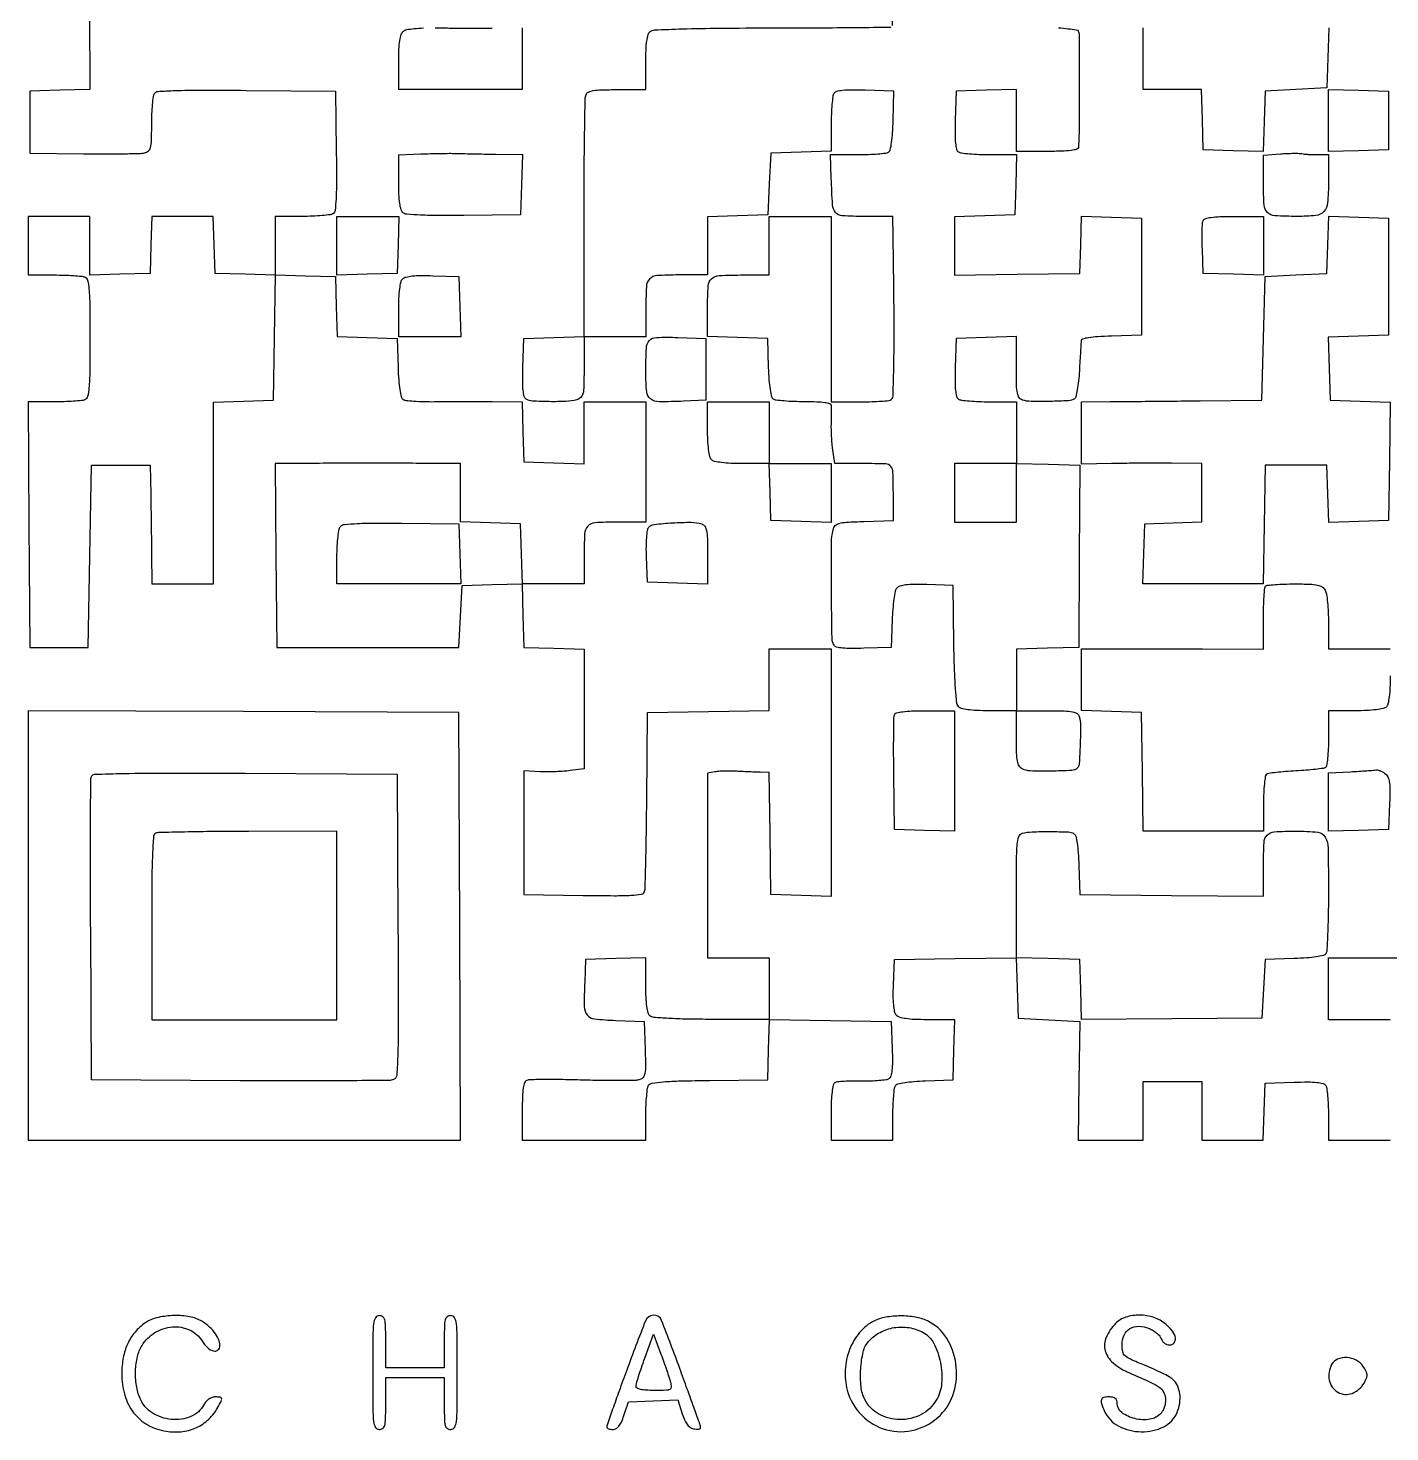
# Model space of a CAD drawing. Extents: x 156 to 936, y 100 to 969.
# Drawn here: x 156 to 574.9, y 100.2 to 531.9 of the extents above; entities that cross this region are included whole.
import ezdxf

# ---------------------------------------------------------------- set-up
doc = ezdxf.new("R2010")
doc.units = 0

msp = doc.modelspace()

# ---------------------------------------------------------------- linework, layer by layer
for points in [[(174.759768, 560.287655), (175.019536, 513.07531), (165.759768, 512.787655), (156.5, 512.5), (156.5, 503), (156.5, 493.5), (173, 493.288608, 0.002859), (179.484347, 493.242621, 0.00393), (185.314062, 493.280443, 0.00254), (190.206039, 493.375499, 0.046499), (191.75, 493.55766, 0.117177), (192.998737, 494.151136, 0.161236), (193.66874, 495.187004, 0.057835), (193.951617, 497.210958, 0.005366), (194.015313, 502.269052, -0.009009), (194.079825, 505.513949, -0.012036), (194.262256, 508.454164, -0.00932), (194.517382, 510.882536, -0.111018), (194.834466, 511.766401, -0.238479), (195.964071, 512.438935, -0.008349), (201.206078, 512.712289, -0.009301), (209.183108, 512.846326, -0.001978), (223.069153, 512.766401), (250.5, 512.5), (250.773242, 494.073381, -0.003139), (250.85189, 484.874845, -0.013555), (250.716146, 479.410177, -0.01557), (250.421641, 475.873481, -0.226527), (249.773242, 474.838694, -0.110913), (248.885205, 474.51997, -0.009356), (246.450577, 474.263497, -0.012063), (243.502688, 474.080135, -0.009035), (240.25, 474.015313), (232, 474), (232, 464.962474), (232, 455.924948), (222.75, 456.212474), (213.5, 456.5), (213.211067, 465.25), (212.922134, 474), (203.5, 474), (194.077866, 474), (193.788933, 465.25), (193.5, 456.5), (184.25, 456.212474), (175, 455.924948), (175, 464.962474), (175, 474), (165.5, 474), (156, 474), (156, 465), (156, 456), (163.918213, 456, -0.00705), (167.066073, 455.955615, -0.008902), (169.9751, 455.821697, -0.007317), (172.400281, 455.631074, -0.06844), (173.418213, 455.393011, -0.248646), (174.287914, 454.395349, -0.036527), (174.720076, 451.657417, -0.018394), (174.948864, 446.766599, -0.00249), (175, 436.5, -0.00249), (174.948864, 426.233401, -0.018394), (174.720076, 421.342583, -0.036527), (174.287914, 418.604651, -0.248646), (173.418213, 417.606989, -0.068473), (172.39994, 417.368917, -0.007304), (169.971568, 417.178303, -0.008893), (167.058655, 417.044385, -0.007039), (163.906187, 417), (155.97595, 417), (156.237975, 379.25), (156.5, 341.5), (165.5, 341.5), (174.5, 341.5), (175, 369.5), (175.5, 397.5), (184.5, 397.5), (193.5, 397.5), (193.698134, 388.5, -0.00132), (193.777843, 384.385751, -0.000758), (193.853302, 379.426562, -0.000758), (193.91401, 374.443617, -0.001265), (193.948134, 370.25), (194, 361), (203.5, 361), (213, 361), (213, 388.962474), (213, 416.924948), (222.25, 417.212474), (231.5, 417.5), (231.771723, 436.787238), (232.043446, 456.074477), (241.271723, 455.787238), (250.5, 455.5), (250.787036, 446.287036), (251.074071, 437.074071), (260.287036, 436.787036), (269.5, 436.5), (269.792098, 427.532999, 0.009858), (269.991754, 423.71747, 0.020103), (270.327592, 420.736728, 0.019888), (270.755925, 418.535291, 0.190822), (271.292098, 417.766591, 0.119292), (272.152746, 417.455183, 0.008999), (274.642054, 417.226232, 0.012014), (277.656184, 417.076334, 0.008841), (281, 417.049645, -0.001414), (284.918146, 417.076573, -0.000779), (289.709289, 417.08848, -0.000777), (294.568067, 417.085431, -0.001247), (298.712474, 417.066053), (307.924948, 417), (308.212474, 407.75), (308.5, 398.5), (317.75, 398.212474), (327, 397.924948), (327, 407.462474), (327, 417), (336.5, 417), (346, 417), (346, 398.5), (346, 380), (337.106989, 380, 0.014768), (330.349521, 379.800362, 0.195511), (328.14255, 378.747254, 0.175208), (327.170753, 376.400012, 0.01141), (327, 368.918213), (327, 361), (317.537526, 361), (308.075052, 361), (307.787526, 370.25), (307.5, 379.5), (298.25, 379.787526), (289, 380.075052), (289, 389.037526), (289, 398), (280, 398.057692, 0.00094), (270.821207, 398.09927, 0.000662), (260.49967, 398.112942, 0.000662), (250.174527, 398.099268, 0.000938), (240.984427, 398.057692), (231.968853, 398), (232.234427, 369.75), (232.5, 341.5), (260.5, 341.5), (288.5, 341.5), (289, 351), (289.5, 360.5), (298.713341, 360.787041), (307.926682, 361.074081), (308.213341, 351.287041), (308.5, 341.5), (317.75, 341.212474), (327, 340.924948), (327, 322.523747), (327, 304.122546), (322.75, 303.580389, -0.015323), (320.764054, 303.388676, -0.007989), (318.279688, 303.265313, -0.007936), (315.723918, 303.219903, -0.01201), (313.5, 303.269116), (308.5, 303.5), (308.5, 284.5), (308.5, 265.5), (326.772695, 265.227354, 0.002853), (336.293948, 265.139628, 0.015208), (341.493118, 265.279556, 0.020863), (344.672065, 265.595435, 0.272357), (345.563798, 266.305659, 0.084531), (345.777629, 267.372864, 0.000842), (345.991288, 275.168016, 0.002728), (346.173565, 284.16213, 0.001762), (346.291103, 294.578305), (346.5, 321.5), (365.25, 321.772065), (384, 322.044131), (384, 331.522065), (384, 341), (393.5, 341), (403, 341), (403, 302.962474), (403, 264.924948), (393.75, 265.212474), (384.5, 265.5), (384.227935, 284.25), (383.955869, 303), (381.227935, 303.067897, -0.003647), (379.871712, 303.111553, -0.001384), (377.979456, 303.191527, -0.00137), (375.922766, 303.289802, -0.001675), (374, 303.393419, 0.010918), (372.11212, 303.460188, 0.009908), (370.160937, 303.4479, 0.009974), (368.4157, 303.367456, 0.031138), (367.25, 303.217114), (365, 302.783184), (365, 274.391592), (365, 246), (374.5, 246), (384, 246), (384, 236.544077), (384, 227.088155), (366.27854, 227.105428, -0.004522), (358.787933, 227.180481, -0.009408), (352.951528, 227.401667, -0.006257), (348.427395, 227.715278, -0.15395), (347.27854, 228.183795, -0.158742), (346.704823, 229.092385, -0.028569), (346.319507, 231.08265, -0.023572), (346.075223, 233.884211, -0.00996), (346, 237.659971), (346, 246.075052), (336.75, 245.787526), (327.5, 245.5), (327.199088, 238.520917, 0.012477), (327.062458, 230.988791, 0.170867), (327.97509, 228.45151, 0.198326), (330.222155, 227.237089, 0.017722), (336.759315, 226.788797), (345.5, 226.5), (345.787775, 217.829377, -0.005507), (345.89944, 212.791843, -0.044967), (345.718553, 210.498889, -0.11793), (345.193307, 209.268155, -0.157615), (344.211194, 208.56703, -0.071826), (342.890744, 208.348614, -0.003232), (338.272952, 208.283703, -0.005366), (332.776781, 208.300967, -0.003809), (326.613933, 208.433442, 0.003516), (320.481118, 208.568868, 0.005139), (315.079417, 208.594621, 0.002617), (310.508459, 208.545507, 0.087832), (309.440514, 208.338799, 0.21295), (308.7329, 207.630278, 0.053498), (308.306035, 206.01415, 0.030564), (308.064875, 203.348624, 0.00728), (308, 198.893011), (308, 190), (327, 190), (346, 190), (346.015313, 197.75, -0.00996), (346.082426, 200.814637, -0.013006), (346.27245, 203.611937, -0.010609), (346.539256, 205.920632, -0.107612), (346.869169, 206.822552, -0.218218), (347.922054, 207.506405, -0.016609), (351.376489, 207.898813, -0.014132), (356.711843, 208.174542, -0.003364), (365.603857, 208.322552), (383.5, 208.5), (383.787816, 217.771926), (384.075632, 227.043852), (402.787816, 226.771926), (421.5, 226.5), (421.793098, 218.085653, -0.008579), (421.863653, 214.091053, -0.027002), (421.720376, 211.414933, -0.038864), (421.388353, 209.642382, -0.183076), (420.793098, 208.817338, -0.113432), (419.921368, 208.491447, -0.012579), (417.793131, 208.263496, -0.014808), (415.211179, 208.129293, -0.011482), (412.396283, 208.131109, 0.009569), (409.591934, 208.143646, 0.012695), (407.042562, 208.041471, 0.010052), (404.936987, 207.860901, 0.112451), (404.146283, 207.590408, 0.205089), (403.650955, 206.885693, 0.020866), (403.304932, 204.824969, 0.020975), (403.073087, 202.027657, 0.010188), (403, 198.440983), (403, 190), (412.5, 190), (422, 190), (422.015313, 197.75, -0.009121), (422.07711, 200.806269, -0.012155), (422.251296, 203.57771, -0.009471), (422.494844, 205.866303, -0.110752), (422.797157, 206.706033, -0.192561), (423.533237, 207.236162, -0.02067), (425.63313, 207.666992, -0.020911), (428.460658, 208.005667, -0.010674), (432.031844, 208.206033), (440.5, 208.5), (440.787526, 217.75), (441.075052, 227), (432.659971, 227, -0.009216), (428.629964, 227.07429, -0.027852), (425.896733, 227.327985, -0.0407), (424.053907, 227.75869, -0.142737), (423.05437, 228.434488, -0.124531), (422.554045, 229.483766, -0.025784), (422.254974, 231.523339, -0.022332), (422.120193, 234.250403, -0.011351), (422.181926, 237.684488), (422.5, 245.5), (441.212184, 245.771926), (459.924368, 246.043852), (460.212184, 236.771926), (460.5, 227.5), (470, 227), (479.5, 226.5), (479.232364, 208.25), (478.964729, 190), (488.982364, 190), (499, 190), (499, 199), (499, 208), (508, 208), (517, 208), (517, 199), (517, 190), (526.461067, 190), (535.922134, 190), (536.211067, 198.75), (536.5, 207.5), (545.41543, 207.791346, -0.007874), (549.674656, 207.863419, -0.025891), (552.481964, 207.721257, -0.03736), (554.324421, 207.391596, -0.190691), (555.150117, 206.791346, -0.10844), (555.472644, 205.905885, -0.010308), (555.733216, 203.60277, -0.012782), (555.918998, 200.812394, -0.009736), (555.984687, 197.75), (556, 190), (565.5, 190), (575, 190)], [(472.943401, 532.030979, -0.013777), (475.962781, 531.738134, -0.008518), (478.436978, 531.386255, -0.218091), (478.988336, 531.018873, -0.138239), (479.296701, 529.941793, -0.000422), (479.343969, 515.434377, -0.002418), (479.312266, 502.347079, -0.013104), (479.074677, 495.25, -0.316921), (478.596346, 494.650545, -0.038438), (476.852083, 494.28486, -0.025617), (474.020965, 494.061884, -0.006844), (469.5, 494), (460, 494), (460, 503.537526), (460, 513.075052), (450.75, 512.787526), (441.5, 512.5), (441.208654, 503.58457, 0.007874), (441.136581, 499.325344, 0.025891), (441.278743, 496.518036, 0.03736), (441.608404, 494.675579, 0.190691), (442.208654, 493.849883, 0.110589), (443.107413, 493.52683, 0.009469), (445.555128, 493.266784, 0.012148), (448.519159, 493.080958, 0.009118), (451.787526, 493.015313), (460.075052, 493), (459.787526, 483.75), (459.5, 474.5), (450.25, 474.212474), (441, 473.924948), (441, 464.940881), (441, 455.956814), (460.25, 456.228407), (479.5, 456.5), (479.789473, 465.287003), (480.078945, 474.074007), (489.289473, 473.787003), (498.5, 473.5), (498.5, 455.5), (498.5, 437.5), (489.25, 437.212474, 0.007831), (485.043041, 437.015719, 0.024254), (482.218289, 436.701178, 0.030906), (480.38218, 436.288297, 0.315178), (479.919223, 435.712474, 0.001632), (479.867857, 434.90156, 0.000103), (479.724984, 432.514821, 0.000151), (479.556191, 429.670811, 0.000113), (479.371416, 426.52947, -0.011867), (479.115735, 423.42831, -0.017215), (478.731292, 420.708518, -0.01288), (478.28559, 418.516612, -0.200332), (477.8481, 417.906121, -0.126152), (476.040886, 417.341938, -0.007373), (470.228925, 417.127544, -0.009816), (464.515925, 417.113301, -0.072676), (461.836764, 417.551809, -0.171469), (460.863556, 418.286999, -0.101214), (460.313878, 419.653472, -0.039936), (460.056988, 422.191255, -0.005263), (460, 427.604913), (460, 437.075052), (450.75, 436.787526), (441.5, 436.5), (441.208654, 427.58457, 0.007874), (441.136581, 423.325344, 0.025891), (441.278743, 420.518036, 0.03736), (441.608404, 418.675579, 0.190691), (442.208654, 417.849883, 0.110447), (443.10652, 417.526866, 0.009524), (445.544105, 417.266784, 0.01219), (448.496014, 417.080961, 0.009158), (451.75, 417.015313), (460, 417), (460, 407.536212), (460, 398.072424), (469.75, 397.786212), (479.5, 397.5), (479.352024, 369.5), (479.204048, 341.5), (469.602024, 341.213788), (460, 340.927576), (460, 331.463788), (460, 322), (469.432612, 322, -0.005382), (474.732176, 321.942949, -0.038402), (477.283166, 321.691387, -0.095847), (478.649901, 321.167291, -0.191198), (479.326723, 320.25, -0.063414), (479.717117, 317.291205, -0.010825), (479.619702, 311.601854, -0.006215), (479.318335, 305.720851, -0.182459), (478.711053, 304.377523, -0.186673), (477.019281, 303.629771, -0.008538), (470.589419, 303.436805, -0.011172), (464.278175, 303.49624, -0.112648), (461.75, 304.158271, -0.147014), (460.852704, 305.032537, -0.080663), (460.328622, 306.488649, -0.039016), (460.065379, 308.950755, -0.00713), (460, 313.535184), (460, 322), (451.622445, 322, -0.00979), (447.787976, 322.075082, -0.024916), (445.017003, 322.32229, -0.032122), (443.081684, 322.720689, -0.153905), (442.146237, 323.323796, -0.150078), (441.652029, 324.509893, -0.006421), (441.267561, 329.0752, -0.009449), (440.958517, 334.981462, -0.004527), (440.773792, 342.573796), (440.5, 360.5), (432.403945, 360.787955, 0.009286), (428.542386, 360.853535, 0.027996), (425.914254, 360.702074, 0.040696), (424.140288, 360.351899, 0.151604), (423.197621, 359.738119, 0.125475), (422.74742, 358.789423, 0.012743), (422.327227, 356.311068, 0.015307), (421.98723, 353.284084, 0.011626), (421.793676, 349.950164), (421.5, 341.5), (413.085653, 341.206902, -0.008871), (409.214298, 341.140783, -0.02505), (406.513738, 341.277966, -0.032572), (404.679764, 341.58517, -0.199104), (403.916759, 342.134687, -0.135579), (403.292104, 344.274238, -0.001575), (403.122426, 359.161173, -0.002973), (403.089714, 373.378558, -0.060639), (403.623934, 377.637769, -0.120786), (404.301253, 378.91897, -0.146483), (405.452816, 379.63005, -0.052711), (407.682385, 379.982903, -0.004979), (413.219174, 380.213788), (422.239709, 380.5), (422.178678, 386.75, 0.003995), (422.024963, 395.407262, 0.165314), (421.38668, 397.137518, 0.218172), (419.855441, 397.896383, 0.007625), (413.061273, 398), (404.122546, 398), (403.536804, 402.25, -0.012803), (403.322377, 404.167651, -0.007954), (403.164352, 406.426562, -0.007978), (403.079417, 408.661898, -0.014275), (403.091412, 410.5, 0.003607), (403.13664, 412.123069, 0.003996), (403.156494, 413.692187, 0.003711), (403.152797, 415.031176, 0.020567), (403.115881, 415.75, 0.296915), (402.650972, 416.337194, 0.043465), (401.100491, 416.711671, 0.028702), (398.606392, 416.943594, 0.00837), (394.75, 417.015313, -0.008591), (391.501991, 417.077158, -0.011595), (388.568616, 417.251635, -0.008743), (386.144238, 417.495093, -0.112618), (385.292098, 417.798312, -0.195149), (384.75425, 418.552989, -0.020215), (384.326695, 420.737125, -0.020298), (383.991711, 423.707636, -0.009786), (383.792098, 427.532999), (383.5, 436.5), (374.25, 436.787526), (365, 437.075052), (365, 445.930537, -0.014889), (365.20038, 452.658129, -0.195866), (366.254332, 454.860252, -0.174757), (368.602344, 455.829682, -0.011384), (376.081787, 456), (384, 456), (384, 465), (384, 474), (393.5, 474), (403, 474), (403, 445.5), (403, 417), (411.418213, 417, 0.00562), (414.739629, 417.037334, 0.007491), (417.754788, 417.150341, 0.005479), (420.267971, 417.309896, 0.073265), (421.168213, 417.511801, 0.301093), (422.052459, 418.753066, 0.00391), (422.31529, 428.765584, 0.0068), (422.385237, 443.266944, 0.001561), (422.093893, 467.75), (422, 474), (413.108408, 474, -0.014141), (406.445583, 474.188475, -0.204626), (404.375032, 475.214946, -0.162814), (403.441703, 477.524293, -0.008223), (403.072603, 485.75), (402.866673, 493), (411.183336, 493.015313, 0.008353), (414.455082, 493.075999, 0.011339), (417.40436, 493.247036, 0.008412), (419.84312, 493.485395, 0.113526), (420.682571, 493.782656, 0.198516), (421.204149, 494.525055, 0.019395), (421.608492, 496.725599, 0.019929), (421.91648, 499.702776, 0.009731), (422.083552, 503.517344), (422.301961, 512.5), (413.485551, 512.791346, 0.007996), (409.27832, 512.863051, 0.026121), (406.498483, 512.720652, 0.037704), (404.672129, 512.390608, 0.190065), (403.849883, 511.791346, 0.110303), (403.526902, 510.894378, 0.00958), (403.266784, 508.466919, 0.012233), (403.080964, 505.527132, 0.009199), (403.015313, 502.287526), (403, 494.075052), (393.75, 493.787526), (384.5, 493.5), (384, 484), (383.5, 474.5), (374.25, 474.212474), (365, 473.924948), (365, 464.962474), (365, 456), (356.106989, 456, 0.014768), (349.349521, 455.800362, 0.195511), (347.14255, 454.747254, 0.175208), (346.170753, 452.400012, 0.01141), (346, 444.918213), (346, 437), (336.5, 437), (327, 437), (327, 427.616631, -0.004454), (326.948046, 421.783877, -0.050992), (326.673988, 419.505489, -0.149036), (326.006151, 418.332297, -0.124529), (324.75, 417.630286, -0.054406), (321.512121, 417.130553, -0.01464), (316.304953, 417.051666, -0.010795), (311.112637, 417.237201, -0.127697), (309.208654, 417.849883, -0.190691), (308.608404, 418.675579, -0.03736), (308.278743, 420.518036, -0.025891), (308.136581, 423.325344, -0.007874), (308.208654, 427.58457), (308.5, 436.5), (317.75, 436.787526), (327, 437.075052), (327, 473.455738, -0.001559), (327.043843, 487.51473, -0.002438), (327.178303, 499.614248, -0.000662), (327.360797, 510.155271, -0.087163), (327.606989, 511.418213, -0.192406), (328.346128, 512.217093, -0.06988), (329.845898, 512.688469, -0.034532), (332.428287, 512.937024, -0.00673), (337.106989, 513), (346, 513), (346, 521.377555, -0.009851), (346.075152, 525.191494, -0.024576), (346.321627, 527.967811, -0.031181), (346.716538, 529.915672, -0.155152), (347.311661, 530.843693, -0.164535), (348.695163, 531.374861, -0.00261), (357.225475, 531.675337, -0.005357), (368.58433, 531.894315, -0.001854), (384.986103, 531.973913, 0.000899), (398.953287, 532.015016, 0.001478), (410.769955, 532.105957, 0.000125), (421.357032, 532.221368, 0.196016)], [(421.843317, 532.699345, 0.000479), (422.011489, 537.938127, 0.002884)], [(308, 532), (308, 522.5), (308, 513), (289, 513), (270, 513), (270, 521.377555, -0.009304), (270.074457, 525.378702, -0.027785), (270.328036, 528.104268, -0.040342), (270.757286, 529.94612, -0.143081), (271.429025, 530.941096, -0.126079), (272.478059, 531.437386, -0.020842), (274.70906, 531.773153, -0.01976), (277.627836, 531.972485, -0.011128)], [(281.179025, 531.99527, 0.001986), (285.031804, 531.949547, 0.001071), (289.779383, 531.922233, 0.001066), (294.61721, 531.915076, 0.001677), (298.772065, 531.931729)], [(575, 332.7, -0.011084), (574.92177, 329.171507, -0.020332), (574.677711, 326.306878, -0.021091), (574.310542, 324.139671, -0.144849), (573.8, 323.2, -0.144849), (572.860329, 322.689458, -0.021091), (570.693122, 322.322289, -0.020332), (567.828493, 322.07823, -0.011084), (564.3, 322), (556, 322), (556, 313.559017, -0.010483), (555.931285, 310.282063, -0.015669), (555.721616, 307.425522, -0.010601), (555.42787, 305.10292, -0.221053), (555.05231, 304.53233, -0.104717), (554.356068, 304.282197, -0.005533), (551.999357, 303.985678, -0.008512), (549.167595, 303.709929, -0.006077), (545.990076, 303.493867, 0.006015), (542.813262, 303.278253, 0.008439), (539.98371, 303.003857, 0.005448), (537.628039, 302.70918, 0.104941), (536.937766, 302.461537, 0.221505), (536.566032, 301.895696, 0.010424), (536.275469, 299.572676, 0.015524), (536.067989, 296.717512, 0.010374), (536, 293.440983), (536, 285), (517.522559, 285), (499.045117, 285), (498.772559, 303.25), (498.5, 321.5), (489.25, 321.787526), (480, 322.075052), (480, 331.537526), (480, 341), (489.25, 341.049036, -0.001091), (494.049587, 341.064002, -0.000336), (501.290625, 341.065915, -0.000336), (509.393056, 341.057176, -0.000368), (517.25, 341.037638), (536, 340.977204), (536, 350.321936, -0.006656), (536.048312, 353.951189, -0.009968), (536.195833, 357.117485, -0.005349), (536.400441, 359.762874, -0.176166), (536.666667, 360.333333, -0.172988), (537.226409, 360.598775, -0.0065), (539.575081, 360.804167, -0.011068), (542.40347, 360.951642, -0.00749), (545.631483, 361, -0.006951), (550.300387, 360.935088, -0.044165), (552.654987, 360.660539, -0.095832), (554.040841, 360.082061, -0.12385), (554.964816, 359.065741, -0.084447), (555.368379, 357.859685, -0.012815), (555.695915, 355.33036, -0.014046), (555.924131, 352.29565, -0.011743), (556, 349.065741), (556, 341), (565.5, 341), (575, 341)]]:
    msp.add_lwpolyline(points, format="xyb")
for points in [[(556.075052, 532), (555.787526, 522.75), (555.5, 513.5), (546, 513), (536.5, 512.5), (536.211984, 503.212977), (535.923969, 493.925954), (526.711984, 494.212977), (517.5, 494.5), (517.212474, 503.75), (516.924948, 513), (507.962474, 513), (499, 513), (499, 522.5), (499, 532)], [(575, 227), (565.5, 227), (556, 227), (556, 236.5), (556, 246), (584, 246)]]:
    msp.add_lwpolyline(points)
for points in [[(574.5, 503.5), (574.5, 494.5), (565.25, 494.212474), (556, 493.924948), (556, 503.5), (556, 513.075052), (565.25, 512.787526), (574.5, 512.5)], [(269.788933, 465.25), (269.5, 456.5), (260.25, 456.212474), (251, 455.924948), (251, 464.962474), (251, 474), (260.538933, 474), (270.077866, 474)], [(441, 389), (441, 380), (450.5, 380), (460, 380), (460, 389), (460, 398), (450.5, 398), (441, 398)], [(156, 256.007138), (156, 190), (222.50719, 190), (289.014379, 190), (288.75719, 255.75), (288.5, 321.5), (222.25, 321.757138), (156, 322.014276)]]:
    msp.add_lwpolyline(points, close=True)
for points in [[(299.787526, 493.135524), (308.075052, 493), (307.787526, 483.75), (307.5, 474.5), (290.059087, 474.285999, -0.004306), (282.398845, 474.257989, -0.010385), (276.733702, 474.403766, -0.008096), (272.515232, 474.668561, -0.154677), (271.309087, 475.158444, -0.155167), (270.716264, 476.082937, -0.031061), (270.321879, 478.026395, -0.024586), (270.075314, 480.791137, -0.009946), (270, 484.576755), (270, 492.90862), (276.75, 493.20431, -0.00368), (279.627465, 493.309147, -0.00305), (282.692187, 493.379514, -0.003079), (285.502171, 493.409572, -0.008287), (287.5, 493.385524, 0.00159), (289.585322, 493.332478, 0.000478), (292.759461, 493.264864, 0.000479), (296.321234, 493.195808, 0.000519)], [(552.581787, 493), (556, 493), (556, 484.535184, -0.020362), (555.740126, 478.156598, -0.167168), (554.589867, 475.529588, -0.183742), (552.123681, 474.297316, -0.02558), (546.315741, 474.013655, -0.014359), (539.545511, 474.224028, -0.180061), (537.24184, 475.241979, -0.186173), (536.203945, 477.503387, -0.015538), (536, 484.064372), (536, 492.895481), (541.25, 493.255216, -0.006904), (543.357701, 493.370423, -0.008215), (545.349025, 493.418958, -0.007256), (547.025718, 493.407937, -0.051499), (547.831787, 493.307476, 0.032608), (548.561552, 493.188428, 0.007968), (549.776462, 493.090321, 0.008131), (551.175451, 493.022586, 0.00803)], [(574.5, 455.5), (574.5, 437.5), (565.214246, 437.212001), (555.928493, 436.924002), (556.214246, 427.212001), (556.5, 417.5), (565.723267, 417.212828), (574.946534, 416.925656), (574.723267, 398.712828), (574.5, 380.5), (565.289473, 380.212997), (556.078945, 379.925993), (555.789473, 388.712997), (555.5, 397.5), (546, 397.5), (536.5, 397.5), (536.227441, 379.25), (535.954883, 361), (517.439916, 361), (498.924948, 361), (499.212474, 370.25), (499.5, 379.5), (508.25, 379.788933), (517, 380.077866), (517, 389.038933), (517, 398), (507.75, 398.093918, 0.002292), (503.539118, 398.117367, 0.001345), (498.5, 398.108771, 0.001345), (493.460889, 398.073066, 0.002292), (489.25, 398.012598), (480, 397.83736), (480, 407.41868), (480, 417), (488.75, 417.060367, 0.00041), (493.35831, 417.095943, 0.000117), (500.510938, 417.158706, 0.000118), (508.584007, 417.23334, 0.000125), (516.5, 417.310367), (535.5, 417.5), (536, 436.5), (536.5, 455.5), (546, 456), (555.5, 456.5), (555.789473, 465.287003), (556.078945, 474.074007), (565.289473, 473.787003), (574.5, 473.5)], [(536, 464.962474), (536, 455.924948), (526.75, 456.212474), (517.5, 456.5), (517.203033, 463.906415, -0.007079), (517.126964, 466.841003, -0.009185), (517.144753, 469.531874, -0.007235), (517.23321, 471.773024, -0.078282), (517.421649, 472.656415, -0.228018), (518.10667, 473.302323, -0.041983), (519.847946, 473.698536, -0.027394), (522.610611, 473.934044, -0.007567), (526.968615, 474), (536, 474)], [(288.787526, 446.25), (289.075052, 437), (279.537526, 437), (270, 437), (270, 445.3, -0.010869), (270.078193, 448.896692, -0.021373), (270.324495, 451.746533, -0.023516), (270.70151, 453.866807, -0.141534), (271.236619, 454.836619, -0.141627), (272.215618, 455.376564, -0.030081), (274.156875, 455.694801, -0.024175), (276.863904, 455.841129, -0.010354), (280.486619, 455.786619), (288.5, 455.5)], [(364.5, 427), (364.5, 417.5), (357.599009, 417.179488, -0.012294), (350.073265, 417.015224, -0.162395), (347.473715, 417.890393, -0.211348), (346.267448, 420.059581, -0.022739), (346, 425.937265, -0.011002), (346.165919, 433.476929, -0.175313), (347.125397, 435.803802, -0.203636), (349.295242, 436.801078, -0.015577), (355.87125, 436.787164), (364.5, 436.5)], [(384, 407.5), (384, 398), (393.5, 398), (403, 398), (403, 388.962474), (403, 379.924948), (393.75, 380.212474), (384.5, 380.5), (384.211067, 389.25), (383.922134, 398), (375.661067, 398, -0.011162), (372.1518, 398.078348, -0.020382), (369.298426, 398.32263, -0.021133), (367.13795, 398.68998, -0.144676), (366.2, 399.2, -0.144849), (365.689458, 400.139671, -0.021091), (365.322289, 402.306878, -0.020332), (365.07823, 405.171507, -0.011084), (365, 408.7), (365, 417), (374.5, 417), (384, 417)], [(363.195068, 379.438088, -0.170954), (364.142275, 378.724028, -0.10015), (364.68373, 377.39381, -0.040954), (364.941334, 374.951032, -0.005801), (365, 369.895087), (365, 360.924948), (355.75, 361.212474), (346.5, 361.5), (346.206229, 369.344796, -0.012519), (346.167869, 372.439983, -0.016734), (346.297345, 375.246021, -0.014002), (346.545153, 377.540679, -0.140194), (346.929514, 378.415069, -0.194577), (348.566894, 379.296271, -0.01164), (354.262857, 379.787858, -0.0169), (359.927084, 379.952257, -0.075782)], [(288.787526, 370.25), (289.075052, 361), (270.037526, 361), (251, 361), (251, 369.3, -0.011407), (251.078226, 372.728278, -0.018854), (251.319235, 375.613788, -0.01784), (251.673275, 377.854462, -0.149348), (252.1493, 378.7493, -0.175216), (253.307694, 379.29251, -0.010239), (257.259152, 379.573934, -0.011548), (262.822126, 379.727117, -0.00394), (270.8993, 379.6993), (288.5, 379.5)], [(441, 303.462474), (441, 284.924948), (431.75, 285.212474), (422.5, 285.5), (422.291818, 302.5, -0.002424), (422.242962, 309.105161, -0.003632), (422.270162, 314.873438, -0.001535), (422.344343, 319.80273, -0.077884), (422.510433, 320.75, -0.249667), (423.13585, 321.335493, -0.03294), (424.977659, 321.703584, -0.024881), (427.784518, 321.933267, -0.007974), (431.968615, 322), (441, 322)], [(269.759817, 255.860756, -0.000764), (269.87272, 227.927169, -0.00799), (269.718396, 216.469094, -0.011301), (269.378632, 209.947145, -0.290193), (268.367296, 208.58745, -0.089452), (267.032792, 208.333595, -0.000479), (253.803136, 208.219928, -0.002086), (238.709184, 208.167691, -0.00132), (221.107479, 208.226694), (175.5, 208.5), (175.239372, 254.5, -0.000997), (175.174287, 272.225103, -0.001596), (175.197198, 287.357597, -0.000282), (175.267665, 300.72814, -0.090314), (175.461789, 301.759906, -0.301449), (176.45055, 302.464468, -0.003096), (185.402033, 302.70934, -0.005599), (198.68089, 302.841585, -0.001079), (222.722417, 302.759906), (269.5, 302.5)], [(573.355068, 302.729635, -0.118939), (574.231523, 301.694669, -0.077992), (574.7107, 300.199929, -0.040111), (574.889038, 297.806547, -0.007825), (574.796198, 293.479635), (574.5, 285.5), (565.25, 285.212474), (556, 284.924948), (556, 293.916784), (556, 302.90862), (562.75, 303.25845, 0.001925), (565.412595, 303.406725, 0.002572), (567.828231, 303.563051, 0.001796), (569.852087, 303.711788, 0.026494), (570.55887, 303.80414, -0.102551), (571.085003, 303.792835, -0.035266), (571.817038, 303.569296, -0.033296), (572.612122, 303.201335, -0.032852)], [(195.25, 284.337719, 0.286605), (194.579791, 283.416621, 0.006896), (194.265434, 277.906228, 0.008864), (194.055066, 269.647433, 0.001935), (194, 255.416667), (194, 227), (222.5, 227), (251, 227), (251, 256), (251, 285), (223.75, 284.921053, 0.001717), (213.21496, 284.854351, 0.002675), (204.1375, 284.717133, 0.000767), (196.247198, 284.543529, 0.090243)], [(477.707902, 284.201688, -0.195149), (478.24575, 283.447011, -0.020215), (478.673305, 281.262875, -0.020298), (479.008289, 278.292364, -0.009786), (479.207902, 274.467001), (479.5, 265.5), (507.75, 265.234427), (536, 264.968853), (536, 274.377438, -0.012369), (536.176037, 281.492268, -0.17829), (537.149263, 283.779188, -0.191543), (539.34493, 284.805033, -0.014645), (546, 285, -0.024531), (552.771001, 284.667608, -0.251545), (555.022107, 283.157212, -0.118425), (555.885086, 279.794521, -0.004082), (555.984687, 266.143011, -0.004054), (555.923218, 259.294349, -0.006108), (555.748365, 253.327813, -0.002704), (555.510315, 248.258093, -0.129167), (555.201688, 247.292098, -0.195149), (554.447011, 246.75425, -0.020215), (552.262875, 246.326695, -0.020298), (549.292364, 245.991711, -0.009786), (545.467001, 245.792098), (536.5, 245.5), (536, 236.5), (535.5, 227.5), (507.786868, 227.299695), (480.073736, 227.099389), (479.786868, 236.299695), (479.5, 245.5), (469.75, 245.786212), (460, 246.072424), (460, 264.962888, -0.002075), (460.04661, 276.193517, -0.020479), (460.279212, 280.912348, -0.052635), (460.765469, 283.369421, -0.259243), (461.75, 284.310674, -0.05454), (464.838317, 284.766815, -0.011124), (470.370892, 284.852124, -0.007348), (476.004449, 284.730843, -0.133264)], [(191.98487, 133.75, 0.068764), (188.879946, 130.947794, 0.067082), (186.620582, 127.386338, 0.061926), (185.257144, 123.095547, 0.046026), (184.8, 118.139939, 0.06988), (185.729916, 111.518752, 0.094692), (188.447713, 106.140273, 0.101176), (192.791606, 102.388233, 0.090724), (198.429769, 100.458261, 0.067485), (203.613239, 100.385254, 0.086581), (208.171724, 101.76253, 0.087372), (211.96425, 104.588866, 0.07011), (214.910221, 108.75, 0.020155), (215.525333, 110.071078, 0.225591), (215.498083, 110.634852, 0.250266), (215.04942, 110.934145, 0.024462), (213.704163, 111, 0.075592), (212.634078, 110.83729, 0.069732), (211.62809, 110.362419, 0.066443), (210.75091, 109.603924, 0.058502), (210.059115, 108.610457, -0.172957), (206.062908, 104.984399, -0.123625), (200.039512, 104.084227, -0.118579), (194.110914, 106.13953, -0.152478), (190.421222, 110.534299, -0.061316), (189.302083, 114.526752, -0.047019), (189.044405, 119.054401, -0.048201), (189.627047, 123.394559, -0.079601), (191.025635, 126.810176, -0.118626), (195.004823, 130.803238, -0.118824), (200.362526, 132.545783, -0.126954), (205.653529, 131.612222, -0.146413), (209.5, 128.252445, 0.063133), (211.211017, 126.171595, 0.124263), (213.068932, 125.134143, 0.251676), (214.400826, 125.447548, 0.214863), (215, 126.777494, 0.107637), (214.563036, 128.783783, 0.058106), (213.246031, 130.95628, 0.05355), (211.302578, 132.968329, 0.054677), (208.988956, 134.505711, 0.082202), (205.136425, 135.753452, 0.048436), (200.292172, 136.007441, 0.048694), (195.541494, 135.329603, 0.089701)], [(262, 118.5, 0.001825), (262.040662, 107.362042, 0.026629), (262.278571, 103.4375, 0.103099), (262.868713, 101.652291, 0.267644), (264, 101, 0.157888), (265.078201, 101.349175, 0.176663), (265.6875, 102.25, 0.055952), (265.948615, 104.198839, 0.005351), (266, 109), (266, 117), (275, 117), (284, 117), (284, 109, 0.005351), (284.051385, 104.198839, 0.055952), (284.3125, 102.25, 0.176663), (284.921799, 101.349175, 0.157888), (286, 101, 0.267644), (287.131287, 101.652291, 0.103099), (287.721429, 103.4375, 0.026629), (287.959338, 107.362042, 0.001825), (288, 118.5, 0.001825), (287.959338, 129.637958, 0.026629), (287.721429, 133.5625, 0.103099), (287.131287, 135.347709, 0.267644), (286, 136, 0.157888), (284.921799, 135.650825, 0.176663), (284.3125, 134.75, 0.055952), (284.051385, 132.801161, 0.005351), (284, 128), (284, 120), (275, 120), (266, 120), (266, 128, 0.005351), (265.948615, 132.801161, 0.055952), (265.6875, 134.75, 0.176663), (265.078201, 135.650825, 0.157888), (264, 136, 0.267644), (262.868713, 135.347709, 0.103099), (262.278571, 133.5625, 0.026629), (262.040662, 129.637958, 0.001825)], [(340.132286, 119.25, 0.001403), (337.774848, 112.775341, 0.002207), (335.79033, 107.2, 0.000546), (334.082126, 102.315993, 0.087348), (333.990142, 101.75, 0.228006), (334.133051, 101.462634, 0.072554), (334.560125, 101.220313, 0.05563), (335.181958, 101.054822, 0.037257), (335.916667, 101, 0.132144), (336.876245, 101.258112, 0.095441), (337.716296, 101.988729, 0.062728), (338.486664, 103.275756, 0.023248), (339.246921, 105.25), (340.660508, 109.5), (348.23348, 109.790322), (355.806452, 110.080644), (357.231554, 105.790322, 0.024207), (358.033166, 103.718084, 0.065546), (358.853259, 102.375708, 0.092631), (359.800364, 101.566992, 0.094498), (360.969084, 101.162004, 0.032707), (361.996109, 101.079929, 0.128292), (362.608337, 101.230294, 0.233401), (362.867116, 101.59572, 0.123559), (362.816992, 102.162004, 0.003223), (362.470182, 103.140545, 0.000071), (360.755086, 107.880401, 0.000161), (358.745474, 113.426154, 0.000109), (356.450044, 119.75, 0.006463), (350.875858, 134.499363, 0.316794), (348.39293, 136.136595, 0.299532), (345.897889, 134.382767, 0.006017)], [(416.149236, 134.303525, 0.105225), (411.767652, 130.850183, 0.081395), (408.680525, 125.595905, 0.077494), (407.327561, 119.373412, 0.080788), (407.965632, 113.127634, 0.129077), (412.414073, 105.354071, 0.13357), (420.054495, 100.890468, 0.133837), (428.891002, 100.916381, 0.129815), (436.610493, 105.410493, 0.126792), (440.771267, 112.460621, 0.10485), (441.400453, 121.185929, 0.107791), (438.451282, 129.222689, 0.141247), (432.618565, 134.376713, 0.069217), (428.912192, 135.542966, 0.042797), (424.352663, 135.913549, 0.042855), (419.808137, 135.502969, 0.070626)], [(490.495213, 133.586122, 0.09534), (487.623722, 129.346191, 0.171182), (487.349286, 125.201138, 0.15224), (489.776524, 121.45669, 0.071422), (494.7455, 118.403971, -0.004598), (501.341686, 115.478041, -0.046318), (503.951084, 113.986541, -0.116287), (505.213392, 112.568689, -0.095447), (505.824956, 110.630023, -0.054436), (505.833126, 109.371803, -0.046818), (505.575546, 108.073385, -0.047763), (505.089789, 106.874154, -0.0639), (504.419968, 105.911566, -0.17353), (501.095236, 104.131374, -0.094824), (496.417092, 104.32387, -0.103399), (492.441791, 106.177302, -0.236374), (491, 109.056704, 0.080845), (490.853765, 109.955208, 0.147905), (490.428381, 110.55567, 0.120811), (489.670305, 110.89448, 0.044991), (488.5, 111, 0.058459), (486.833629, 110.804503, 0.266781), (486.150122, 110.161351, 0.16087), (486.179657, 108.961879, 0.020978), (487.154126, 106.561076, 0.168683), (491.474187, 102.031661, 0.115326), (498.432942, 100.290377, 0.11821), (505.310259, 101.826621, 0.181949), (509.445059, 106.214266, 0.061824), (510.246285, 109.083757, 0.070149), (510.271196, 111.938221, 0.076643), (509.530715, 114.471981, 0.099809), (508.098005, 116.411307, 0.057808), (507.036804, 117.16903, 0.010127), (504.860742, 118.313926, 0.010867), (502.239205, 119.55562, 0.009567), (499.453143, 120.738415, -0.007716), (495.091971, 122.570886, -0.079725), (493.45762, 123.623821, -0.157006), (492.728667, 124.873987, -0.054158), (492.5, 126.978925, -0.106492), (493.145465, 129.975146, -0.150561), (494.940022, 132.007891, -0.143288), (497.643018, 132.738643, -0.093294), (500.829514, 132.070618, -0.040582), (502.061574, 131.438844, -0.038549), (503.198137, 130.606677, -0.041027), (504.084961, 129.709743, -0.097909), (504.534134, 128.892454, 0.085442), (504.908648, 128.169201, 0.070345), (505.526042, 127.555908, 0.070914), (506.283735, 127.141963, 0.089847), (507.067388, 127, 0.211424), (508.509796, 127.638459, 0.232554), (508.930114, 129.098032, 0.118414), (507.999831, 131.224869, 0.055866), (505.923275, 133.411106, 0.095364), (502.311044, 135.428569, 0.077116), (497.922248, 136.160587, 0.080113), (493.681171, 135.525938, 0.119812)], [(353.578183, 115.544517, -0.052508), (353.794941, 114.017262, -0.291256), (353.394465, 113.334957, -0.11244), (352.260234, 113.046234, -0.00633), (348.608408, 113, -0.013784), (346.084128, 113.069605, -0.041018), (344.371466, 113.305935, -0.06831), (343.330409, 113.692478, -0.275416), (342.995183, 114.25, -0.071595), (343.108746, 115.061185, -0.004826), (343.782673, 117.305696, -0.006854), (344.651847, 119.972636, -0.005079), (345.682763, 122.89705), (348.37516, 130.294099), (350.657355, 124.191566, -0.004008), (351.577906, 121.668577, -0.004023), (352.456754, 119.134201, -0.003931), (353.188029, 116.911791, -0.016031)], [(431.285101, 130.847418, -0.151949), (434.600018, 127.481795, -0.070773), (436.634389, 121.636171, -0.068574), (436.999528, 115.198873, -0.11381), (435.364459, 110.039833, -0.13929), (430.704276, 105.606708, -0.123044), (424.174709, 104.017268, -0.12552), (417.765005, 105.693678, -0.148068), (413.410388, 110.173291, -0.093806), (412.226939, 114.136433, -0.041606), (412.117614, 119.614469, -0.041201), (412.891187, 124.891133, -0.125761), (414.543789, 128.080026, -0.087433), (418.047278, 130.844487, -0.082635), (422.353355, 132.313255, -0.081666), (426.948369, 132.317166, -0.082506)], [(556.973533, 120.950547, 0.172504), (556.243025, 116.108906, 0.218), (558.849555, 112.466927, 0.222752), (563.255086, 112.104926, 0.175999), (566.940512, 115.239425, 0.031213), (567.674559, 116.739167, 0.11191), (567.853736, 117.783767, 0.105807), (567.569532, 118.835808, 0.026347), (566.667459, 120.384769, 0.127553), (564.552465, 122.304422, 0.106648), (561.6226, 123.117782, 0.11575), (558.807054, 122.628164, 0.17082)]]:
    msp.add_lwpolyline(points, format="xyb", close=True)

doc.saveas('drawing.dxf')
